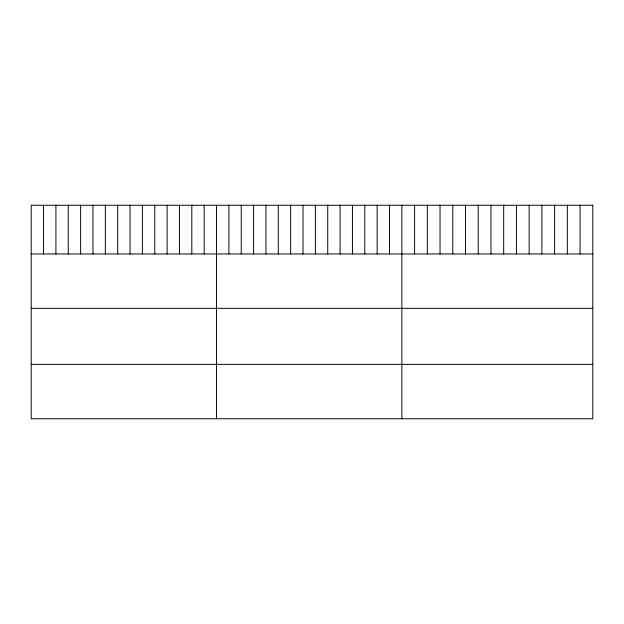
<?xml version="1.0" encoding="UTF-8"?>
<svg xmlns="http://www.w3.org/2000/svg" width="624" height="624" viewBox="0 0 624 624"><rect width="100%" height="100%" fill="white"/><g stroke="black" fill="none" stroke-linecap="round" stroke-linejoin="round"><path stroke-width="0.94" d="M31.2 253.96L592.8 253.96M31.2 308.334L592.8 308.334M31.2 364.361L592.8 364.361M580.07 205.257L580.07 253.96M567.341 205.257L567.341 253.96M554.611 205.257L554.611 253.96M541.882 205.257L541.882 253.96M529.152 205.257L529.152 253.96M516.422 205.257L516.422 253.96M503.693 205.257L503.693 253.96M490.963 205.257L490.963 253.96M478.234 205.257L478.234 253.96M465.504 205.257L465.504 253.96M452.774 205.257L452.774 253.96M440.045 205.257L440.045 253.96M427.315 205.257L427.315 253.96M414.586 205.257L414.586 253.96M401.856 205.257L401.856 418.743M389.501 205.257L389.501 253.96M377.146 205.257L377.146 253.96M364.79 205.257L364.79 253.96M352.435 205.257L352.435 253.96M340.08 205.257L340.08 253.96M327.725 205.257L327.725 253.96M315.37 205.257L315.37 253.96M303.014 205.257L303.014 253.96M290.659 205.257L290.659 253.96M278.304 205.257L278.304 253.96M265.949 205.257L265.949 253.96M253.594 205.257L253.594 253.96M241.238 205.257L241.238 253.96M228.883 205.257L228.883 253.96M216.528 205.257L216.528 418.743M204.173 205.257L204.173 253.96M191.818 205.257L191.818 253.96M179.462 205.257L179.462 253.96M167.107 205.257L167.107 253.96M154.752 205.257L154.752 253.96M142.397 205.257L142.397 253.96M130.042 205.257L130.042 253.96M117.686 205.257L117.686 253.96M105.331 205.257L105.331 253.96M92.976 205.257L92.976 253.96M80.621 205.257L80.621 253.96M68.266 205.257L68.266 253.96M55.91 205.257L55.91 253.96M43.555 205.257L43.555 253.96M592.8 205.257L31.2 205.257L31.2 418.743L592.8 418.743L592.8 205.257"/></g></svg>
